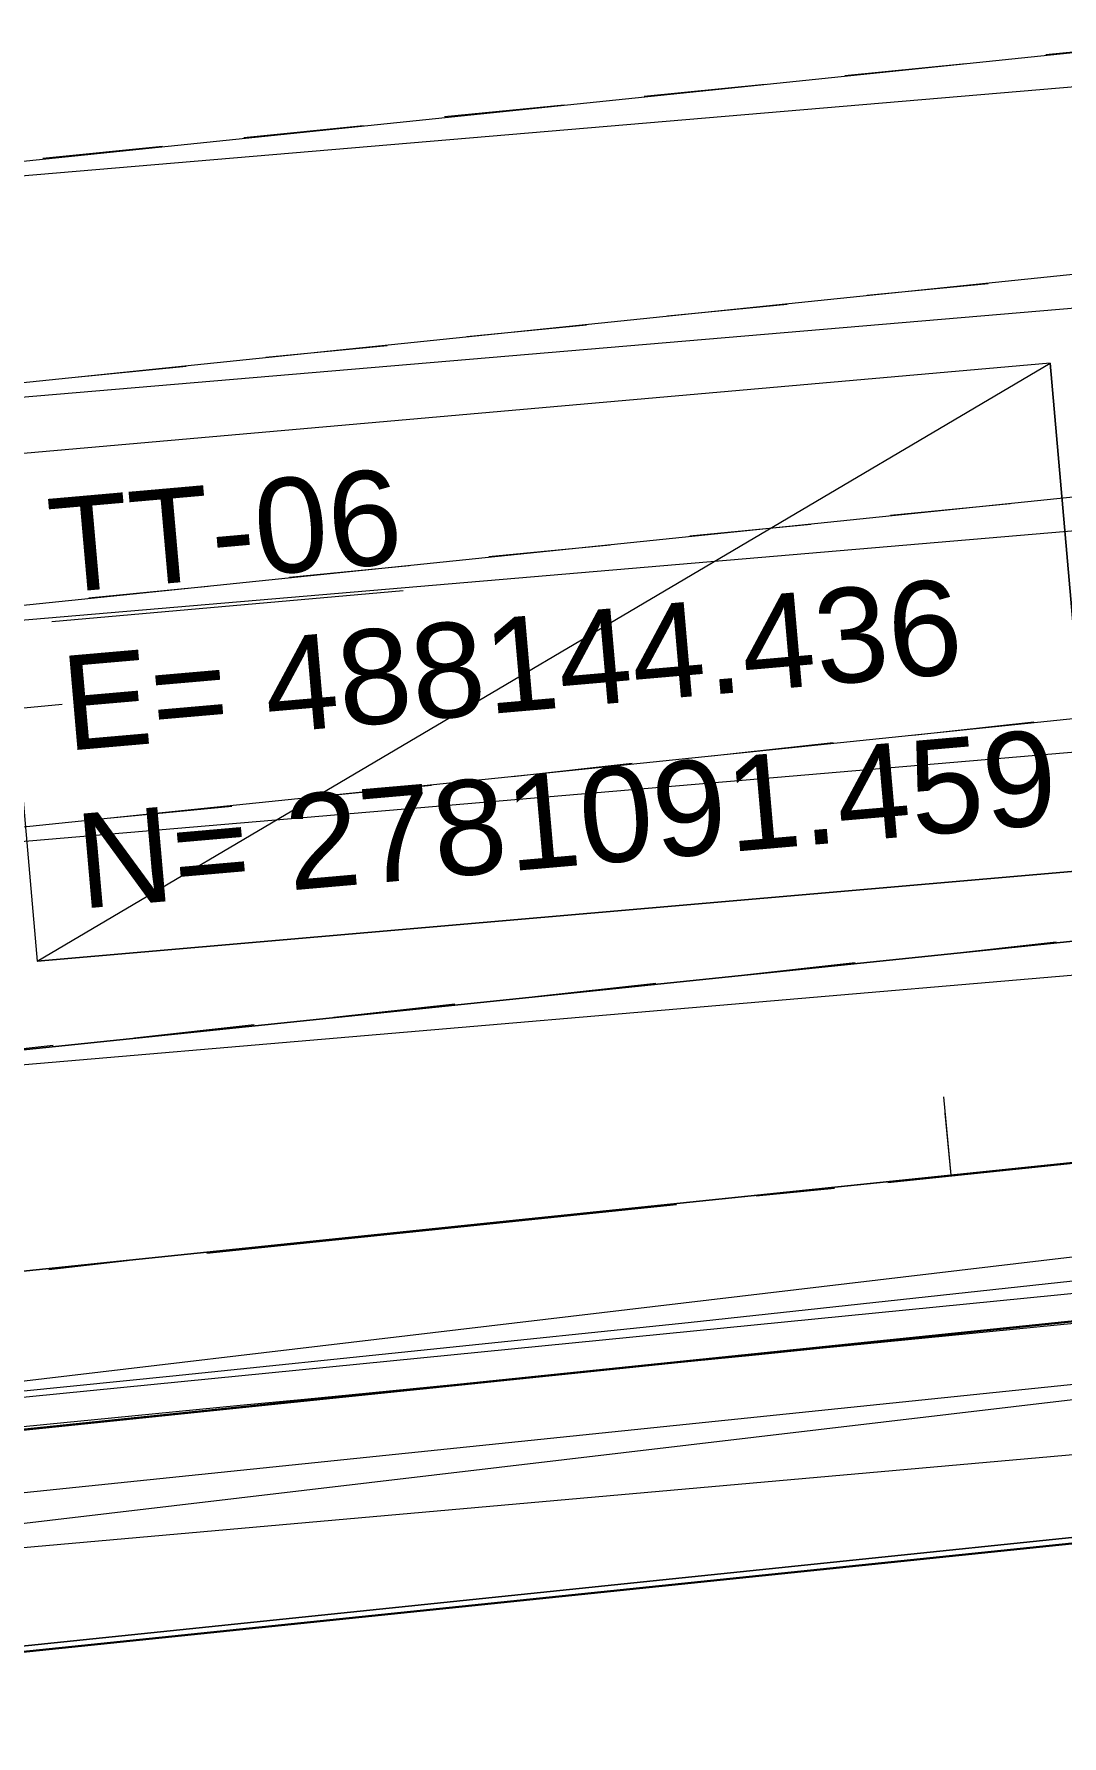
# Model space of a CAD drawing. Header units: inches. Extents: x -0.6 to 32.5, y 0.8 to 22.6.
# Drawn here: x 1.816 to 2.976, y 10.627 to 12.549 of the extents above; entities that cross this region are included whole.
import ezdxf

# ---------------------------------------------------------------- set-up
doc = ezdxf.new("R2010")
doc.units = ezdxf.units.IN
doc.header["$MEASUREMENT"] = 0
doc.layers.add('PDF_Geometry', color=7, linetype='Continuous', true_color=0xa5a5a5)
doc.layers.add('PDF_Text', color=7, linetype='Continuous')
doc.styles.add('PDF Arial', font='arial.ttf')

msp = doc.modelspace()

# ---------------------------------------------------------------- linework, layer by layer
at = {"layer": 'PDF_Geometry', "color": 1, "lineweight": 0}
msp.add_lwpolyline([(0.8856, 11.0572), (27.7239, 13.8339)], dxfattribs=at)
at = {"layer": 'PDF_Geometry', "color": 254, "lineweight": 0, "true_color": 0xdcdcdc}
for points in [[(14.4422, 13.7122), (0.8855, 12.5622), (0.8855, 12.3106), (14.4422, 13.7122)], [(14.4422, 13.7122), (14.4772, 13.4655), (0.8856, 12.3106), (14.4422, 13.7122)], [(14.4772, 13.4655), (0.8856, 12.3106), (0.8856, 12.0606), (14.4772, 13.4655)], [(14.4772, 13.4655), (14.5122, 13.2189), (0.8856, 12.0606), (14.4772, 13.4655)], [(14.5122, 13.2189), (0.8856, 12.0606), (0.8856, 11.8089), (14.5122, 13.2189)], [(14.5122, 13.2189), (14.5472, 12.9706), (0.8856, 11.8089), (14.5122, 13.2189)], [(14.5472, 12.9706), (0.8856, 11.8089), (0.8856, 11.5589), (14.5472, 12.9706)], [(14.5472, 12.9706), (14.5822, 12.7239), (0.8856, 11.5589), (14.5472, 12.9706)], [(0.8856, 11.3072), (14.6172, 12.4772), (14.5822, 12.7239), (0.8856, 11.3072)], [(14.5822, 12.7239), (0.8856, 11.5589), (0.8856, 11.3072), (14.5822, 12.7239)], [(0.8856, 11.0572), (0.8856, 11.3072), (14.6172, 12.4772), (0.8856, 11.0572)], [(0.8856, 11.0572), (10.1322, 12.0139), (0.8856, 10.9189), (0.8856, 11.0572)], [(10.1322, 12.0139), (0.8856, 10.9189), (10.2506, 11.8456), (10.1322, 12.0139)], [(0.8856, 10.9189), (10.2506, 11.8456), (0.8856, 10.8772), (0.8856, 10.9189)]]:
    msp.add_lwpolyline(points, dxfattribs=at)
at = {"layer": 'PDF_Geometry', "lineweight": 0}
for points in [[(2.9572, 12.5256), (3.0922, 12.5389)], [(0.8856, 11.0572), (15.1206, 12.5289)], [(2.7306, 12.5022), (2.8672, 12.5156)], [(2.5039, 12.4789), (2.6406, 12.4922)], [(2.2789, 12.4556), (2.4139, 12.4689)], [(2.0522, 12.4322), (2.1872, 12.4456)], [(1.8256, 12.4089), (1.9606, 12.4222)], [(2.7556, 12.2539), (2.8922, 12.2672)], [(2.5306, 12.2306), (2.6656, 12.2439)], [(2.3039, 12.2072), (2.4389, 12.2206)], [(2.0772, 12.1839), (2.2139, 12.1972)], [(1.8506, 12.1605), (1.9872, 12.1739)], [(2.7822, 12.0056), (2.9172, 12.0189)], [(2.5556, 11.9822), (2.6922, 11.9956)], [(2.3289, 11.9589), (2.4656, 11.9722)], [(2.1039, 11.9356), (2.2389, 11.9489)], [(1.8772, 11.9122), (2.0122, 11.9256)], [(0.8856, 10.8789), (10.2506, 11.8456)], [(2.8072, 11.7572), (2.9439, 11.7722)], [(2.5806, 11.7339), (2.7172, 11.7489)], [(2.3556, 11.7106), (2.4906, 11.7256)], [(2.1289, 11.6872), (2.2639, 11.7006)], [(1.9022, 11.6639), (2.0389, 11.6772)], [(2.8339, 11.5089), (2.9689, 11.5239)], [(2.6072, 11.4856), (2.7422, 11.5006)], [(2.3806, 11.4622), (2.5172, 11.4772)], [(2.1539, 11.4389), (2.2906, 11.4539)], [(1.9289, 11.4156), (2.0639, 11.4306)], [(1.7022, 11.3922), (1.8372, 11.4072)]]:
    msp.add_lwpolyline(points, dxfattribs=at)
at = {"layer": 'PDF_Geometry', "color": 41, "lineweight": 0}
for points in [[(1.7689, 12.0722), (1.8189, 11.5022), (2.9622, 12.1772), (1.7689, 12.0722)], [(1.8189, 11.5022), (2.9622, 12.1772), (3.0122, 11.6056), (1.8189, 11.5022)]]:
    msp.add_lwpolyline(points, dxfattribs=at)
at = {"layer": 'PDF_Geometry', "color": 160, "lineweight": 9}
msp.add_lwpolyline([(1.7689, 12.0722), (1.8189, 11.5022), (3.0122, 11.6056), (2.9622, 12.1772), (1.7689, 12.0722)], dxfattribs=at)
at = {"layer": 'PDF_Geometry', "color": 1, "lineweight": 9}
msp.add_lwpolyline([(1.8356, 11.8856), (2.2322, 11.9206)], dxfattribs=at)
at = {"layer": 'PDF_Geometry', "color": 9, "lineweight": 5, "true_color": 0xbababa}
msp.add_lwpolyline([(0.8856, 10.9206), (1.3439, 10.9706), (1.9722, 11.0339), (2.5539, 11.0939), (3.1822, 11.1622), (3.7789, 11.2206), (4.5739, 11.2989), (5.2156, 11.3706), (5.7956, 11.4322), (6.4056, 11.4922), (6.9389, 11.5439), (7.5772, 11.6122), (8.1806, 11.6739), (8.8306, 11.7489), (9.3539, 11.7989), (9.8856, 11.8539), (10.2272, 11.8922)], dxfattribs=at)
at = {"layer": 'PDF_Geometry', "color": 7, "lineweight": 13}
for points in [[(0.8856, 10.8072), (11.3589, 11.8889)], [(2.7789, 11.2522), (4.3322, 11.4139)]]:
    msp.add_lwpolyline(points, dxfattribs=at)
at = {"layer": 'PDF_Geometry', "color": 2, "lineweight": 0}
for points in [[(10.2506, 11.8456), (0.8856, 10.8789)], [(0.8856, 10.8789), (9.0922, 11.7272), (0.8856, 10.7589), (0.8856, 10.8789)], [(9.0922, 11.7272), (0.8856, 10.7589), (9.2556, 11.5006), (9.0922, 11.7272)], [(0.8856, 10.7589), (9.2556, 11.5006), (0.8856, 10.6339), (0.8856, 10.7589)], [(0.8856, 10.6339), (9.2556, 11.5006)]]:
    msp.add_lwpolyline(points, dxfattribs=at)
at = {"layer": 'PDF_Geometry', "color": 7, "lineweight": 9}
msp.add_lwpolyline([(1.2239, 10.8789), (1.7406, 11.7822), (1.8472, 11.7922)], dxfattribs=at)
at = {"layer": 'PDF_Geometry', "color": 7, "lineweight": 30}
msp.add_lwpolyline([(0.8856, 10.6272), (9.2372, 11.4906)], dxfattribs=at)
at = {"layer": 'PDF_Geometry', "color": 7, "lineweight": 0}
for points in [[(2.8506, 11.2606), (2.8422, 11.3489)], [(2.8506, 11.2606), (2.8439, 11.3306)]]:
    msp.add_lwpolyline(points, dxfattribs=at)
at = {"layer": 'PDF_Geometry', "color": 7, "lineweight": 20}
for points in [[(2.8072, 11.2556), (3.3389, 11.3106)], [(2.6306, 11.2372), (2.7189, 11.2456)], [(2.0106, 11.1722), (2.5406, 11.2272)], [(1.8322, 11.1539), (1.9206, 11.1639)]]:
    msp.add_lwpolyline(points, dxfattribs=at)
at = {"layer": 'PDF_Geometry', "color": 9, "lineweight": 5, "true_color": 0xbababa}
msp.add_arc((-56.4537, 609.11), 600.9637, 275.4749717, 276.366444, dxfattribs=at)

# ---------------------------------------------------------------- texts
at = {"layer": 'PDF_Text', "color": 1, "insert": (1.8375, 11.9157), "char_height": 0.106885, "attachment_point": 7, "rotation": 5.0428, "style": 'PDF Arial'}
msp.add_mtext('\\W1.000592;TT-06', dxfattribs=at)
at = {"layer": 'PDF_Text', "color": 160, "attachment_point": 7, "style": 'PDF Arial'}
for s, insert, char_height, rotation in [('\\W1.000808;E= 488144.436', (1.8525, 11.738), 0.106885, 4.9823), ('\\W1.000876;N= 2781091.459', (1.8687, 11.5597), 0.106886, 4.9983)]:
    msp.add_mtext(s, dxfattribs=dict(at, insert=insert, char_height=char_height, rotation=rotation))

doc.saveas('drawing.dxf')
